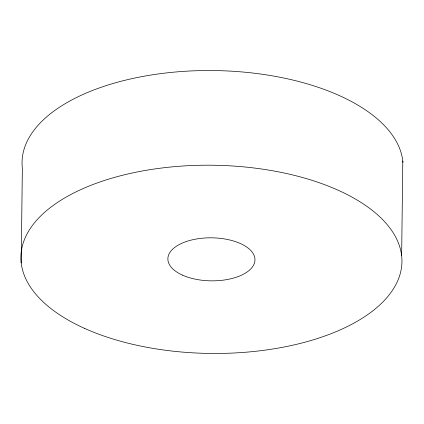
<?xml version="1.0" encoding="UTF-8"?>
<svg xmlns="http://www.w3.org/2000/svg" width="424" height="424" viewBox="0 0 424 424"><rect width="100%" height="100%" fill="white"/><g stroke="black" fill="none" stroke-linecap="round" stroke-linejoin="round"><path stroke-width="0.64" d="M21.2 262.917L22.355 168.254A190.54 94.117 0.7 0 1 203.059 70.575A190.54 94.117 0.7 0 1 402.933 162.366M401.645 255.746L402.8 161.083M182.426 275.118A43.55 21.513 0.7 0 0 254.061 264.104A43.55 21.513 0.7 0 0 197.78 238.776A43.55 21.513 0.7 0 0 182.426 275.118M84.562 328.383A190.54 94.117 0.7 0 0 397.961 280.216A190.54 94.117 0.7 0 0 151.739 169.399A190.54 94.117 0.7 0 0 84.562 328.383"/></g></svg>
